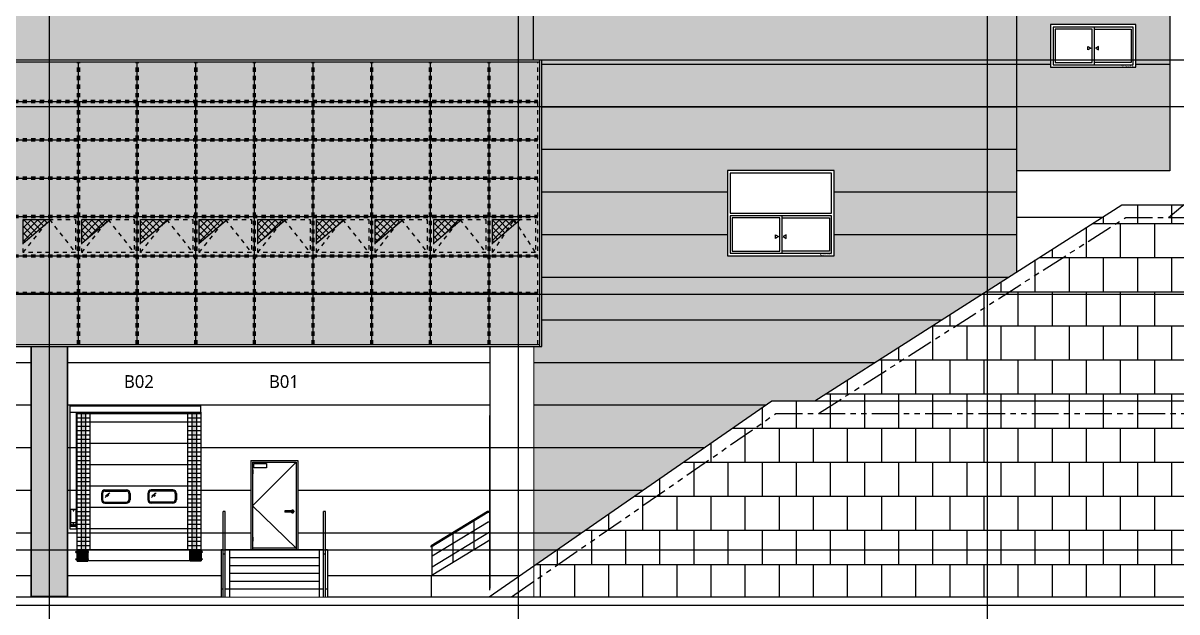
# Model space of a CAD drawing. Header units: millimetres. Extents: x 37653813 to 38677796, y 586285 to 874285.
# Drawn here: x 37957558 to 37984612, y 763684 to 777505 of the extents above; entities that cross this region are included whole.
import ezdxf
from ezdxf.enums import TextEntityAlignment as Align

# ---------------------------------------------------------------- set-up
doc = ezdxf.new("R2010")
doc.units = ezdxf.units.MM
doc.header["$LTSCALE"] = 1000
doc.header["$MEASUREMENT"] = 0
for name, pattern in [('-HID', [2.5, 1.5, -1]), ('CEN', [62, 60, -1, 0, -1]), ('HIDDEN', [2, 1, -1]), ('PHANTOM2', [1.25, 0.625, -0.125, 0.125, -0.125, 0.125, -0.125])]:
    doc.linetypes.add(name, pattern=pattern)
doc.layers.get('0').update_dxf_attribs({"linetype": 'CONTINUOUS'})
doc.layers.get('Defpoints').update_dxf_attribs({"color": 161, "linetype": 'CONTINUOUS'})
for name, color, linetype in [('251', 251, 'CONTINUOUS'), ('cen', 1, 'CONTINUOUS'), ('center(창호)', 1, 'CEN'), ('CON', 2, 'CONTINUOUS'), ('DOOR', 4, 'CONTINUOUS'), ('DOOR-ELE', 252, 'CONTINUOUS'), ('ELE-2', 3, 'CONTINUOUS'), ('ELE-3', 7, 'CONTINUOUS'), ('ELE-4', 6, 'CONTINUOUS'), ('ELE-5', 5, 'CONTINUOUS'), ('ELE2', 3, 'CONTINUOUS'), ('ELE4', 4, 'CONTINUOUS'), ('ELE9', 9, 'CONTINUOUS'), ('h 252', 252, 'CONTINUOUS'), ('HAT-251', 251, 'CONTINUOUS'), ('HAT-253', 253, 'CONTINUOUS'), ('hatch', 8, 'CONTINUOUS'), ('OPEN', 1, '-HID'), ('STAIR', 4, 'CONTINUOUS'), ('TEX', 3, 'CONTINUOUS'), ('WAL', 3, 'CONTINUOUS'), ('WID', 4, 'CONTINUOUS'), ('WIN', 4, 'CONTINUOUS'), ('WIN(커튼월)_외부', 4, 'CONTINUOUS'), ('WIN(커튼월_HID)_외부', 252, 'HIDDEN'), ('WIN-G', 252, 'CONTINUOUS'), ('WIN_3(커튼월)_외부', 252, 'HIDDEN'), ('WIPEOUT', 7, 'CONTINUOUS'), ('대지경계선', 4, 'PHANTOM2'), ('먹-적색 14', 14, 'CONTINUOUS'), ('먹-적색(가로선) 26', 26, 'CONTINUOUS'), ('먹-흰색 255', 255, 'CONTINUOUS')]:
    doc.layers.add(name, color=color, linetype=linetype)
doc.layers.add('먹-WIN(커튼월)', color=7, linetype='CONTINUOUS', true_color=0xe0f2ff)
doc.styles.add('나눔바른고딕', font='NanumBarunGothic.ttf')

# ---------------------------------------------------------------- blocks, each defined once
blk = doc.blocks.new('2500x2000 aw')
blk.add_wipeout([(0, 2000), (0, 0), (2500, 0), (2500, 2000)])
at = {"layer": 'WID', "ltscale": 1000}
blk.add_line((1275, 940), (1275, 60), dxfattribs=at)
for points in [[(0, 0), (2500, 0), (2500, 2000), (0, 2000)], [(2440, 1940), (60, 1940), (60, 1000), (2440, 1000)], [(60, 60), (2440, 60), (2440, 940), (60, 940)]]:
    blk.add_lwpolyline(points, close=True, dxfattribs=at)
at = {"layer": 'WIN-G'}
for points in [[(1225, 890), (110, 890), (110, 110), (1225, 110)], [(1126, 490), (1195, 450), (1126, 410)], [(1374, 490), (1305, 450), (1374, 410)]]:
    blk.add_lwpolyline(points, close=True, dxfattribs=at)
blk.add_lwpolyline([(1275, 890), (2390, 890), (2390, 110), (1275, 110)], dxfattribs=at)
at = {"layer": 'Defpoints', "style": '나눔바른고딕'}
blk.add_text('상온용AW(2.5X2.0)', height=25, dxfattribs=at).set_placement((2164, 17))
blk = doc.blocks.new('저온 OVERHEAD DOOR')
blk.add_wipeout([(2600, 3382), (-465, 3382), (-465, 3230), (-300, 3230), (-300, -250), (2600, -250)]).dxf.layer = 'ELE-5'
at = {"ltscale": 2}
for points in [[(-100, 3230), (-200, 3230), (-200, 0), (-100, 0)], [(2500, 3230), (2400, 3230), (2400, 0), (2500, 0)]]:
    blk.add_hatch(color=256, dxfattribs=at).paths.add_polyline_path(points)
for p, q in [((-465, 3382), (2600, 3382)), ((-465, 482), (-465, 3382)), ((2600, 3230), (2600, 3382)), ((-465, 3230), (2600, 3230)), ((-315, 482), (-315, 3230)), ((352, 1405), (862, 1405)), ((352, 1405), (862, 1405)), ((352, 1380), (862, 1380)), ((352, 1380), (862, 1380)), ((1948, 1405), (1438, 1405)), ((1948, 1405), (1438, 1405)), ((1948, 1380), (1438, 1380)), ((1948, 1380), (1438, 1380)), ((272, 1325), (272, 1175)), ((297, 1325), (297, 1175)), ((352, 1120), (862, 1120)), ((352, 1095), (862, 1095)), ((471, 1339), (357, 1230)), ((441, 1329), (368, 1260)), ((444, 1289), (409, 1253)), ((917, 1325), (917, 1175)), ((942, 1325), (942, 1175)), ((1358, 1325), (1358, 1175)), ((1383, 1325), (1383, 1175)), ((1948, 1120), (1438, 1120)), ((1948, 1095), (1438, 1095)), ((1558, 1339), (1444, 1230)), ((1528, 1329), (1455, 1260)), ((1531, 1289), (1496, 1253)), ((2003, 1325), (2003, 1175)), ((2028, 1325), (2028, 1175)), ((-445, 553), (-445, 953)), ((-445, 953), (-325, 953)), ((-390, 937), (-390, 928)), ((-380, 937), (-380, 928)), ((-325, 553), (-325, 953)), ((-445, 641), (-325, 641)), ((-445, 553), (-325, 553)), ((-425, 565), (-425, 574)), ((-355, 581), (-415, 581)), ((-415, 565), (-415, 574)), ((-385, 581), (-385, 641)), ((-355, 565), (-355, 574)), ((-345, 565), (-345, 574)), ((-315, 482), (-465, 482)), ((-300, 0), (-300, -270)), ((-300, 0), (-50, 0)), ((-290, 0), (-290, -270)), ((-280, 0), (-280, -270)), ((-270, 0), (-270, -270)), ((-260, 0), (-260, -270)), ((-250, 0), (-250, -270)), ((-240, 0), (-240, -270)), ((-230, 0), (-230, -270)), ((-220, 0), (-220, -270)), ((-210, 0), (-210, -270)), ((-200, 0), (-200, -270)), ((-190, 0), (-190, -270)), ((-180, 0), (-180, -270)), ((-170, 0), (-170, -270)), ((-160, 0), (-160, -270)), ((-150, 0), (-150, -270)), ((-140, 0), (-140, -270)), ((-130, 0), (-130, -270)), ((-120, 0), (-120, -270)), ((-110, 0), (-110, -270)), ((-100, 0), (-100, -270)), ((-90, 0), (-90, -270)), ((-80, 0), (-80, -270)), ((-70, 0), (-70, -270)), ((-60, 0), (-60, -270)), ((-50, 0), (-50, -270)), ((2600, 0), (2350, 0)), ((2350, 0), (2350, -270)), ((2360, 0), (2360, -270)), ((2370, 0), (2370, -270)), ((2380, 0), (2380, -270)), ((2390, 0), (2390, -270)), ((2400, 0), (2400, -270)), ((2410, 0), (2410, -270)), ((2420, 0), (2420, -270)), ((2430, 0), (2430, -270)), ((2440, 0), (2440, -270)), ((2450, 0), (2450, -270)), ((2460, 0), (2460, -270)), ((2470, 0), (2470, -270)), ((2480, 0), (2480, -270)), ((2490, 0), (2490, -270)), ((2500, 0), (2500, -270)), ((2510, 0), (2510, -270)), ((2520, 0), (2520, -270)), ((2530, 0), (2530, -270)), ((2540, 0), (2540, -270)), ((2550, 0), (2550, -270)), ((2560, 0), (2560, -270)), ((2570, 0), (2570, -270)), ((2580, 0), (2580, -270)), ((2590, 0), (2590, -270)), ((2600, 0), (2600, -270)), ((-329, -42), (-330, -43)), ((-330, -43), (-330, -59)), ((-330, -59), (-329, -60)), ((-329, -210), (-330, -211)), ((-330, -211), (-330, -227)), ((-330, -227), (-329, -228)), ((-329, -42), (-317, -42)), ((-329, -60), (-317, -60)), ((-329, -210), (-317, -210)), ((-329, -228), (-317, -228)), ((-317, -40), (-317, -62)), ((-306, -40), (-317, -40)), ((-317, -42), (-44, -42)), ((-317, -60), (-44, -60)), ((-306, -62), (-317, -62)), ((-317, -208), (-317, -230)), ((-306, -208), (-317, -208)), ((-317, -210), (-44, -210)), ((-317, -228), (-44, -228)), ((-306, -230), (-317, -230)), ((-306, -15), (-300, -15)), ((-306, -15), (-306, -255)), ((-306, -25), (-296, -15)), ((-306, -25), (-306, -245)), ((-296, -255), (-306, -245)), ((-306, -255), (-300, -255)), ((-300, -15), (-300, -255)), ((-300, -245), (-300, -270)), ((-300, -270), (-50, -270)), ((-231, -15), (-296, -15)), ((-231, -255), (-296, -255)), ((-231, -255), (-231, -15)), ((-119, -25), (-109, -15)), ((-119, -25), (-119, -245)), ((-109, -255), (-119, -245)), ((-50, -15), (-109, -15)), ((-50, -255), (-109, -255)), ((-50, -15), (-44, -15)), ((-50, -15), (-50, -255)), ((-50, -245), (-50, -270)), ((-50, -255), (-44, -255)), ((-44, -15), (-44, -255)), ((-37, -40), (-44, -40)), ((-37, -62), (-44, -62)), ((-37, -208), (-44, -208)), ((-37, -230), (-44, -230)), ((-37, -40), (-37, -62)), ((-37, -208), (-37, -230)), ((2337, -40), (2337, -62)), ((2337, -40), (2344, -40)), ((2337, -62), (2344, -62)), ((2337, -208), (2337, -230)), ((2337, -208), (2344, -208)), ((2337, -230), (2344, -230)), ((2350, -15), (2344, -15)), ((2344, -15), (2344, -255)), ((2617, -42), (2344, -42)), ((2617, -60), (2344, -60)), ((2617, -210), (2344, -210)), ((2617, -228), (2344, -228)), ((2350, -255), (2344, -255)), ((2350, -15), (2409, -15)), ((2350, -15), (2350, -255)), ((2350, -245), (2350, -270)), ((2350, -255), (2409, -255)), ((2600, -270), (2350, -270)), ((2419, -25), (2409, -15)), ((2409, -255), (2419, -245)), ((2419, -25), (2419, -245)), ((2531, -15), (2596, -15)), ((2531, -255), (2531, -15)), ((2531, -255), (2596, -255)), ((2606, -25), (2596, -15)), ((2596, -255), (2606, -245)), ((2606, -15), (2600, -15)), ((2600, -15), (2600, -255)), ((2600, -245), (2600, -270)), ((2606, -255), (2600, -255)), ((2606, -15), (2606, -255)), ((2606, -25), (2606, -245)), ((2606, -40), (2617, -40)), ((2606, -62), (2617, -62)), ((2606, -208), (2617, -208)), ((2606, -230), (2617, -230)), ((2617, -40), (2617, -62)), ((2629, -42), (2617, -42)), ((2629, -60), (2617, -60)), ((2617, -208), (2617, -230)), ((2629, -210), (2617, -210)), ((2629, -228), (2617, -228)), ((2629, -42), (2630, -43)), ((2630, -59), (2629, -60)), ((2629, -210), (2630, -211)), ((2630, -227), (2629, -228)), ((2630, -43), (2630, -59)), ((2630, -211), (2630, -227))]:
    blk.add_line(p, q)
at = {"linetype": 'Continuous', "lineweight": -3}
for p, q in [((-300, 3200), (0, 3200)), ((-300, 3100), (0, 3100)), ((-300, 3100), (0, 3100)), ((-300, 3000), (0, 3000)), ((-300, 3000), (0, 3000)), ((0, 3200), (2300, 3200)), ((0, 3000), (2300, 3000)), ((2300, 3200), (2600, 3200)), ((2300, 3100), (2600, 3100)), ((2300, 3100), (2600, 3100)), ((2300, 3000), (2600, 3000)), ((2300, 3000), (2600, 3000)), ((-300, 2900), (0, 2900)), ((-300, 2900), (0, 2900)), ((-300, 2800), (0, 2800)), ((-300, 2800), (0, 2800)), ((-300, 2800), (0, 2800)), ((2300, 2900), (2600, 2900)), ((2300, 2900), (2600, 2900)), ((2300, 2800), (2600, 2800)), ((2300, 2800), (2600, 2800)), ((2300, 2800), (2600, 2800)), ((-300, 2700), (0, 2700)), ((-300, 2700), (0, 2700)), ((-300, 2700), (0, 2700)), ((-300, 2700), (0, 2700)), ((-300, 2700), (0, 2700)), ((-300, 2700), (0, 2700)), ((-300, 2700), (0, 2700)), ((-300, 2700), (0, 2700)), ((-300, 2700), (0, 2700)), ((-300, 2600), (0, 2600)), ((-300, 2600), (0, 2600)), ((-300, 2600), (0, 2600)), ((-300, 2600), (0, 2600)), ((-300, 2600), (0, 2600)), ((-300, 2600), (0, 2600)), ((-300, 2600), (0, 2600)), ((-300, 2600), (0, 2600)), ((-300, 2600), (0, 2600)), ((-300, 2600), (0, 2600)), ((-300, 2600), (0, 2600)), ((-300, 2600), (0, 2600)), ((-300, 2600), (0, 2600)), ((-300, 2600), (0, 2600)), ((-300, 2600), (0, 2600)), ((-300, 2600), (0, 2600)), ((-300, 2600), (0, 2600)), ((-300, 2600), (0, 2600)), ((-300, 2500), (0, 2500)), ((-300, 2500), (0, 2500)), ((-300, 2500), (0, 2500)), ((-300, 2500), (0, 2500)), ((-300, 2500), (0, 2500)), ((-300, 2500), (0, 2500)), ((-300, 2500), (0, 2500)), ((-300, 2500), (0, 2500)), ((-300, 2500), (0, 2500)), ((-300, 2500), (0, 2500)), ((-300, 2500), (0, 2500)), ((-300, 2500), (0, 2500)), ((-300, 2500), (0, 2500)), ((-300, 2500), (0, 2500)), ((-300, 2500), (0, 2500)), ((-300, 2500), (0, 2500)), ((-300, 2500), (0, 2500)), ((-300, 2500), (0, 2500)), ((2300, 2700), (2600, 2700)), ((2300, 2700), (2600, 2700)), ((2300, 2700), (2600, 2700)), ((2300, 2700), (2600, 2700)), ((2300, 2700), (2600, 2700)), ((2300, 2700), (2600, 2700)), ((2300, 2700), (2600, 2700)), ((2300, 2700), (2600, 2700)), ((2300, 2700), (2600, 2700)), ((2300, 2600), (2600, 2600)), ((2300, 2600), (2600, 2600)), ((2300, 2600), (2600, 2600)), ((2300, 2600), (2600, 2600)), ((2300, 2600), (2600, 2600)), ((2300, 2600), (2600, 2600)), ((2300, 2600), (2600, 2600)), ((2300, 2600), (2600, 2600)), ((2300, 2600), (2600, 2600)), ((2300, 2600), (2600, 2600)), ((2300, 2600), (2600, 2600)), ((2300, 2600), (2600, 2600)), ((2300, 2600), (2600, 2600)), ((2300, 2600), (2600, 2600)), ((2300, 2600), (2600, 2600)), ((2300, 2600), (2600, 2600)), ((2300, 2600), (2600, 2600)), ((2300, 2600), (2600, 2600)), ((2300, 2500), (2600, 2500)), ((2300, 2500), (2600, 2500)), ((2300, 2500), (2600, 2500)), ((2300, 2500), (2600, 2500)), ((2300, 2500), (2600, 2500)), ((2300, 2500), (2600, 2500)), ((2300, 2500), (2600, 2500)), ((2300, 2500), (2600, 2500)), ((2300, 2500), (2600, 2500)), ((2300, 2500), (2600, 2500)), ((2300, 2500), (2600, 2500)), ((2300, 2500), (2600, 2500)), ((2300, 2500), (2600, 2500)), ((2300, 2500), (2600, 2500)), ((2300, 2500), (2600, 2500)), ((2300, 2500), (2600, 2500)), ((2300, 2500), (2600, 2500)), ((2300, 2500), (2600, 2500)), ((-300, 2400), (0, 2400)), ((-300, 2400), (0, 2400)), ((-300, 2400), (0, 2400)), ((-300, 2400), (0, 2400)), ((-300, 2400), (0, 2400)), ((-300, 2400), (0, 2400)), ((-300, 2400), (0, 2400)), ((-300, 2400), (0, 2400)), ((-300, 2400), (0, 2400)), ((-300, 2400), (0, 2400)), ((-300, 2400), (0, 2400)), ((-300, 2400), (0, 2400)), ((-300, 2400), (0, 2400)), ((-300, 2400), (0, 2400)), ((-300, 2400), (0, 2400)), ((-300, 2400), (0, 2400)), ((-300, 2400), (0, 2400)), ((-300, 2400), (0, 2400)), ((-300, 2300), (0, 2300)), ((-300, 2300), (0, 2300)), ((-300, 2300), (0, 2300)), ((-300, 2300), (0, 2300)), ((-300, 2300), (0, 2300)), ((-300, 2300), (0, 2300)), ((-300, 2300), (0, 2300)), ((-300, 2300), (0, 2300)), ((-300, 2300), (0, 2300)), ((-300, 2300), (0, 2300)), ((-300, 2300), (0, 2300)), ((-300, 2300), (0, 2300)), ((-300, 2300), (0, 2300)), ((-300, 2300), (0, 2300)), ((-300, 2300), (0, 2300)), ((-300, 2300), (0, 2300)), ((-300, 2300), (0, 2300)), ((-300, 2300), (0, 2300)), ((-300, 2200), (0, 2200)), ((-300, 2200), (0, 2200)), ((-300, 2200), (0, 2200)), ((-300, 2200), (0, 2200)), ((-300, 2200), (0, 2200)), ((-300, 2200), (0, 2200)), ((-300, 2200), (0, 2200)), ((-300, 2200), (0, 2200)), ((-300, 2200), (0, 2200)), ((-300, 2200), (0, 2200)), ((-300, 2200), (0, 2200)), ((-300, 2200), (0, 2200)), ((2300, 2400), (2600, 2400)), ((2300, 2400), (2600, 2400)), ((2300, 2400), (2600, 2400)), ((2300, 2400), (2600, 2400)), ((2300, 2400), (2600, 2400)), ((2300, 2400), (2600, 2400)), ((2300, 2400), (2600, 2400)), ((2300, 2400), (2600, 2400)), ((2300, 2400), (2600, 2400)), ((2300, 2400), (2600, 2400)), ((2300, 2400), (2600, 2400)), ((2300, 2400), (2600, 2400)), ((2300, 2400), (2600, 2400)), ((2300, 2400), (2600, 2400)), ((2300, 2400), (2600, 2400)), ((2300, 2400), (2600, 2400)), ((2300, 2400), (2600, 2400)), ((2300, 2400), (2600, 2400)), ((2300, 2300), (2600, 2300)), ((2300, 2300), (2600, 2300)), ((2300, 2300), (2600, 2300)), ((2300, 2300), (2600, 2300)), ((2300, 2300), (2600, 2300)), ((2300, 2300), (2600, 2300)), ((2300, 2300), (2600, 2300)), ((2300, 2300), (2600, 2300)), ((2300, 2300), (2600, 2300)), ((2300, 2300), (2600, 2300)), ((2300, 2300), (2600, 2300)), ((2300, 2300), (2600, 2300)), ((2300, 2300), (2600, 2300)), ((2300, 2300), (2600, 2300)), ((2300, 2300), (2600, 2300)), ((2300, 2300), (2600, 2300)), ((2300, 2300), (2600, 2300)), ((2300, 2300), (2600, 2300)), ((2300, 2200), (2600, 2200)), ((2300, 2200), (2600, 2200)), ((2300, 2200), (2600, 2200)), ((2300, 2200), (2600, 2200)), ((2300, 2200), (2600, 2200)), ((2300, 2200), (2600, 2200)), ((2300, 2200), (2600, 2200)), ((2300, 2200), (2600, 2200)), ((2300, 2200), (2600, 2200)), ((2300, 2200), (2600, 2200)), ((2300, 2200), (2600, 2200)), ((2300, 2200), (2600, 2200)), ((-300, 2100), (0, 2100)), ((-300, 2100), (0, 2100)), ((-300, 2100), (0, 2100)), ((-300, 2100), (0, 2100)), ((-300, 2100), (0, 2100)), ((-300, 2100), (0, 2100)), ((-300, 2100), (0, 2100)), ((-300, 2100), (0, 2100)), ((-300, 2100), (0, 2100)), ((-300, 2100), (0, 2100)), ((-300, 2100), (0, 2100)), ((-300, 2100), (0, 2100)), ((-300, 2000), (0, 2000)), ((-300, 2000), (0, 2000)), ((-300, 2000), (0, 2000)), ((-300, 2000), (0, 2000)), ((-300, 2000), (0, 2000)), ((-300, 2000), (0, 2000)), ((-300, 2000), (0, 2000)), ((-300, 2000), (0, 2000)), ((-300, 2000), (0, 2000)), ((-300, 2000), (0, 2000)), ((-300, 2000), (0, 2000)), ((-300, 2000), (0, 2000)), ((-300, 1900), (0, 1900)), ((-300, 1900), (0, 1900)), ((-300, 1900), (0, 1900)), ((-300, 1900), (0, 1900)), ((-300, 1900), (0, 1900)), ((-300, 1900), (0, 1900)), ((-300, 1900), (0, 1900)), ((-300, 1900), (0, 1900)), ((-300, 1900), (0, 1900)), ((-300, 1900), (0, 1900)), ((-300, 1900), (0, 1900)), ((-300, 1900), (0, 1900)), ((2300, 2100), (2600, 2100)), ((2300, 2100), (2600, 2100)), ((2300, 2100), (2600, 2100)), ((2300, 2100), (2600, 2100)), ((2300, 2100), (2600, 2100)), ((2300, 2100), (2600, 2100)), ((2300, 2100), (2600, 2100)), ((2300, 2100), (2600, 2100)), ((2300, 2100), (2600, 2100)), ((2300, 2100), (2600, 2100)), ((2300, 2100), (2600, 2100)), ((2300, 2100), (2600, 2100)), ((2300, 2000), (2600, 2000)), ((2300, 2000), (2600, 2000)), ((2300, 2000), (2600, 2000)), ((2300, 2000), (2600, 2000)), ((2300, 2000), (2600, 2000)), ((2300, 2000), (2600, 2000)), ((2300, 2000), (2600, 2000)), ((2300, 2000), (2600, 2000)), ((2300, 2000), (2600, 2000)), ((2300, 2000), (2600, 2000)), ((2300, 2000), (2600, 2000)), ((2300, 2000), (2600, 2000)), ((2300, 1900), (2600, 1900)), ((2300, 1900), (2600, 1900)), ((2300, 1900), (2600, 1900)), ((2300, 1900), (2600, 1900)), ((2300, 1900), (2600, 1900)), ((2300, 1900), (2600, 1900)), ((2300, 1900), (2600, 1900)), ((2300, 1900), (2600, 1900)), ((2300, 1900), (2600, 1900)), ((2300, 1900), (2600, 1900)), ((2300, 1900), (2600, 1900)), ((2300, 1900), (2600, 1900)), ((-300, 1800), (0, 1800)), ((-300, 1800), (0, 1800)), ((-300, 1800), (0, 1800)), ((-300, 1800), (0, 1800)), ((-300, 1800), (0, 1800)), ((-300, 1800), (0, 1800)), ((-300, 1800), (0, 1800)), ((-300, 1800), (0, 1800)), ((-300, 1800), (0, 1800)), ((-300, 1800), (0, 1800)), ((-300, 1800), (0, 1800)), ((-300, 1800), (0, 1800)), ((-300, 1700), (0, 1700)), ((-300, 1700), (0, 1700)), ((-300, 1700), (0, 1700)), ((-300, 1700), (0, 1700)), ((-300, 1700), (0, 1700)), ((-300, 1700), (0, 1700)), ((-300, 1700), (0, 1700)), ((-300, 1700), (0, 1700)), ((-300, 1700), (0, 1700)), ((-300, 1700), (0, 1700)), ((-300, 1700), (0, 1700)), ((-300, 1700), (0, 1700)), ((2300, 1800), (2600, 1800)), ((2300, 1800), (2600, 1800)), ((2300, 1800), (2600, 1800)), ((2300, 1800), (2600, 1800)), ((2300, 1800), (2600, 1800)), ((2300, 1800), (2600, 1800)), ((2300, 1800), (2600, 1800)), ((2300, 1800), (2600, 1800)), ((2300, 1800), (2600, 1800)), ((2300, 1800), (2600, 1800)), ((2300, 1800), (2600, 1800)), ((2300, 1800), (2600, 1800)), ((2300, 1700), (2600, 1700)), ((2300, 1700), (2600, 1700)), ((2300, 1700), (2600, 1700)), ((2300, 1700), (2600, 1700)), ((2300, 1700), (2600, 1700)), ((2300, 1700), (2600, 1700)), ((2300, 1700), (2600, 1700)), ((2300, 1700), (2600, 1700)), ((2300, 1700), (2600, 1700)), ((2300, 1700), (2600, 1700)), ((2300, 1700), (2600, 1700)), ((2300, 1700), (2600, 1700)), ((-300, 1600), (0, 1600)), ((-300, 1600), (0, 1600)), ((-300, 1600), (0, 1600)), ((-300, 1500), (0, 1500)), ((-300, 1500), (0, 1500)), ((-300, 1500), (0, 1500)), ((-300, 1400), (0, 1400)), ((-300, 1400), (0, 1400)), ((-300, 1400), (0, 1400)), ((2300, 1600), (2600, 1600)), ((2300, 1600), (2600, 1600)), ((2300, 1600), (2600, 1600)), ((2300, 1500), (2600, 1500)), ((2300, 1500), (2600, 1500)), ((2300, 1500), (2600, 1500)), ((2300, 1400), (2600, 1400)), ((2300, 1400), (2600, 1400)), ((2300, 1400), (2600, 1400)), ((-300, 1300), (0, 1300)), ((-300, 1300), (0, 1300)), ((-300, 1200), (0, 1200)), ((-300, 1200), (0, 1200)), ((-300, 1100), (0, 1100)), ((2300, 1300), (2600, 1300)), ((2300, 1300), (2600, 1300)), ((2300, 1200), (2600, 1200)), ((2300, 1200), (2600, 1200)), ((2300, 1100), (2600, 1100)), ((-300, 1000), (0, 1000)), ((-300, 900), (0, 900)), ((2300, 1000), (2600, 1000)), ((2300, 900), (2600, 900)), ((-300, 800), (0, 800)), ((-300, 700), (0, 700)), ((-300, 600), (0, 600)), ((2300, 800), (2600, 800)), ((2300, 700), (2600, 700)), ((2300, 600), (2600, 600)), ((-300, 500), (0, 500)), ((-300, 400), (0, 400)), ((-300, 300), (0, 300)), ((2300, 500), (2600, 500)), ((2300, 400), (2600, 400)), ((2300, 300), (2600, 300)), ((-300, 200), (0, 200)), ((-300, 100), (0, 100)), ((2300, 200), (2600, 200)), ((2300, 100), (2600, 100))]:
    blk.add_line(p, q, dxfattribs=at)
at = {"linetype": 'ByBlock', "ltscale": 0.017}
for p, q in [((0, 2500), (2300, 2500)), ((0, 2500), (2300, 2500)), ((0, 2500), (2300, 2500)), ((0, 2500), (2300, 2500)), ((0, 2000), (2300, 2000)), ((0, 1500), (2300, 1500)), ((0, 1000), (2300, 1000)), ((0, 500), (2300, 500))]:
    blk.add_line(p, q, dxfattribs=at)
at = {"linetype": 'ByBlock'}
for p, q in [((-330, -43), (-44, -43)), ((-330, -59), (-44, -59)), ((-330, -211), (-44, -211)), ((-330, -227), (-44, -227)), ((-329, -60), (-329, -42)), ((-329, -228), (-329, -210)), ((2630, -43), (2344, -43)), ((2630, -59), (2344, -59)), ((2630, -211), (2344, -211)), ((2630, -227), (2344, -227)), ((2629, -60), (2629, -42)), ((2629, -228), (2629, -210))]:
    blk.add_line(p, q, dxfattribs=at)
at = {"ltscale": 0.002}
for points in [[(-300, 3230), (0, 3230), (0, 0), (-300, 0)], [(-200, 3230), (-100, 3230), (-100, 0), (-200, 0)], [(2300, 3230), (2600, 3230), (2600, 0), (2300, 0)], [(2400, 3230), (2500, 3230), (2500, 0), (2400, 0)], [(-44, -250), (2344, -250), (2344, 0), (-44, 0)]]:
    blk.add_lwpolyline(points, close=True, dxfattribs=at)
for points in [[(2419, 0), (2350, 0)], [(-119, 0), (-50, 0)]]:
    blk.add_lwpolyline(points)
for centre in [(-282, -51), (-282, -219), (-95, -51), (-95, -219), (2395, -51), (2395, -219), (2582, -51), (2582, -219)]:
    blk.add_circle(centre, 10.2)
for centre, radius, start, end in [((352, 1325), 80, 90, 180), ((352, 1325), 80, 90, 180), ((352, 1325), 55, 90, 180), ((352, 1325), 55, 90, 180), ((862, 1325), 80, 0, 90), ((862, 1325), 80, 0, 90), ((862, 1325), 55, 0, 90), ((862, 1325), 55, 0, 90), ((1438, 1325), 80, 90, 180), ((1438, 1325), 80, 90, 180), ((1438, 1325), 55, 90, 180), ((1438, 1325), 55, 90, 180), ((1948, 1325), 80, 0, 90), ((1948, 1325), 80, 0, 90), ((1948, 1325), 55, 0, 90), ((1948, 1325), 55, 0, 90), ((352, 1175), 80, 180, 270), ((352, 1175), 55, 180, 270), ((862, 1175), 80, 270, 0), ((862, 1175), 55, 270, 0), ((1438, 1175), 80, 180, 270), ((1438, 1175), 55, 180, 270), ((1948, 1175), 80, 270, 0), ((1948, 1175), 55, 270, 0), ((-385, 921), 8.5, 128.1459, 269.9989), ((-385, 937), 5.25, 90, 180.0006), ((-385, 937), 5.25, 359.9994, 90), ((-385, 921), 8.5, 270.0011, 51.8541), ((-420, 581), 8.5, 90.0011, 231.8541), ((-420, 565), 5.25, 179.9994, 270), ((-420, 581), 8.5, 308.1459, 89.9989), ((-420, 565), 5.25, 270, 0.0006), ((-350, 581), 8.5, 90.0011, 231.8541), ((-350, 565), 5.25, 179.9994, 270), ((-350, 581), 8.5, 308.1459, 89.9989), ((-350, 565), 5.25, 270, 0.0006)]:
    blk.add_arc(centre, radius, start, end)
blk = doc.blocks.new('sdfs')
at = {"layer": 'ELE4', "ltscale": 1000}
for p, q in [((50, 917), (0, 917)), ((200, 917), (100, 917)), ((200, 917), (2300, 917)), ((200, 733), (2300, 733)), ((200, 550), (2300, 550)), ((200, 367), (2300, 367)), ((0, 0), (50, 0)), ((100, 0), (2400, 0)), ((200, 183), (2300, 183)), ((2450, 0), (2500, 0))]:
    blk.add_line(p, q, dxfattribs=at)
for points in [[(0, 917), (0, -183)], [(50, 917), (0, 917)], [(200, 917), (200, -183)], [(2400, 917), (2300, 917), (2300, -183)], [(2500, 917), (2450, 917)], [(2500, 917), (2500, -183)]]:
    blk.add_lwpolyline(points, dxfattribs=at)
at = {"layer": 'ELE9', "ltscale": 1000}
for points in [[(50, -183), (50, 1817)], [(100, 1817), (50, 1817)], [(100, -183), (100, 1817)], [(2400, -183), (2400, 1817)], [(2450, 1817), (2400, 1817)], [(2450, -183), (2450, 1817)], [(100, 817), (50, 817)], [(2450, 817), (2400, 817)]]:
    blk.add_lwpolyline(points, dxfattribs=at)
blk = doc.blocks.new('A$C796d04ea')
blk.add_wipeout([(1000, 2100), (1000, 0), (-100, 0), (-100, 2100)])
blk.add_wipeout([(-100, 2100), (1000, 2100), (1000, 0), (-100, 0)]).dxf.layer = 'WIPEOUT'
at = {"layer": 'center(창호)'}
for p, q in [((-20, 900), (70, 900)), ((25, 945), (25, 855))]:
    blk.add_line(p, q, dxfattribs=at)
at = {"layer": 'DOOR', "ltscale": 1000}
for p, q in [((-100, 2100), (-100, 0)), ((1000, 2100), (-100, 2100)), ((-60, 2060), (-60, 0)), ((960, 2060), (-60, 2060)), ((960, 2060), (960, 0)), ((1000, 2100), (1000, 0)), ((-60, 40), (960, 40)), ((-100, 0), (1000, 0))]:
    blk.add_line(p, q, dxfattribs=at)
blk.add_circle((25, 900), 30, dxfattribs=at)
at = {"layer": 'DOOR-ELE', "ltscale": 1000}
for p, q in [((51, 915), (200, 915)), ((51, 885), (200, 885)), ((150, 915), (150, 885)), ((200, 915), (200, 885))]:
    blk.add_line(p, q, dxfattribs=at)
for points in [[(930, 2025), (630, 2025), (630, 1925), (930, 1925)], [(960, 1780), (950, 1780), (950, 1880), (960, 1880)], [(960, 200), (950, 200), (950, 300), (960, 300)]]:
    blk.add_lwpolyline(points, close=True, dxfattribs=at)
at = {"layer": 'OPEN', "ltscale": 700}
for p, q in [((-60, 2060), (960, 1030)), ((960, 1030), (-60, 40))]:
    blk.add_line(p, q, dxfattribs=at)
blk = doc.blocks.new('AW(2.0X1.0)')
at = {"ltscale": 1000}
blk.add_wipeout([(887455, -28823), (889455, -28823), (889455, -27823), (887455, -27823)], dxfattribs=at).dxf.layer = 'WID'
at = {"layer": 'WID', "ltscale": 1000}
blk.add_line((888480, -27883), (888480, -28763), dxfattribs=at)
for points in [[(887455, -28823), (889455, -28823), (889455, -27823), (887455, -27823)], [(887515, -28763), (889395, -28763), (889395, -27883), (887515, -27883)]]:
    blk.add_lwpolyline(points, close=True, dxfattribs=at)
at = {"layer": 'WIN-G'}
for points in [[(888430, -27933), (887565, -27933), (887565, -28713), (888430, -28713)], [(888331, -28333), (888400, -28373), (888331, -28413)], [(888579, -28333), (888510, -28373), (888579, -28413)]]:
    blk.add_lwpolyline(points, close=True, dxfattribs=at)
blk.add_lwpolyline([(888480, -27933), (889345, -27933), (889345, -28713), (888480, -28713)], dxfattribs=at)
at = {"layer": 'Defpoints', "style": '나눔바른고딕'}
blk.add_text('상온용AW(2.0X1.0)', height=25, dxfattribs=at).set_placement((889119, -28806))
blk = doc.blocks.new('C7C7A-B2-B1 입면')
at = {"ltscale": 0.1}
blk.add_wipeout([(44182294, -1439339), (44183144, -1439339), (44183144, -1427839), (44182294, -1427839)], dxfattribs=at).dxf.layer = 'HAT-251'
at = {"layer": 'HAT-251', "ltscale": 0.1}
h = blk.add_hatch(color=256, dxfattribs=at)
h.dxf.hatch_style = 1
h.paths.add_polyline_path([(44182294, -1427839), (44183144, -1427839), (44183144, -1439339), (44182294, -1439339)])
at = {"layer": 'ELE-3', "ltscale": 0.1}
blk.add_lwpolyline([(44182294, -1427839), (44183144, -1427839), (44183144, -1439339), (44182294, -1439339)], close=True, dxfattribs=at)
at = {"layer": 'ELE-3', "ltscale": 1000}
blk.add_lwpolyline([(44183144, -1439339), (44183144, -1431289)], dxfattribs=at)
at = {"layer": 'HAT-251', "ltscale": 0.1}
blk.add_lwpolyline([(44183144, -1439339), (44182294, -1439339), (44182294, -1427839), (44183144, -1427839)], close=True, dxfattribs=at)
blk.add_lwpolyline([(44182294, -1431289), (44182294, -1439339)], dxfattribs=at)
blk = doc.blocks.new('A$C2DB153E7')
at = {"layer": 'hatch'}
h = blk.add_hatch(dxfattribs=at)
h.set_pattern_fill('_USER', color=252, scale=112.5, angle=45, double=1, pattern_type=0)
h.set_pattern_definition([(45, (-5906.34, -13786.88), (-79.5495, 79.5495), []), (135, (-5906.34, -13786.88), (-79.5495, -79.5495), [])])
h.paths.add_polyline_path([(663, 0), (0, -562), (0, 0)])
at = {"layer": 'hatch', "color": 252}
blk.add_lwpolyline([(663, 0), (0, -562), (0, 0)], close=True, dxfattribs=at)
blk = doc.blocks.new('A$C26893fde')
blk.add_wipeout([(8127, 7190), (174352, 7190), (174352, 460), (8127, 460)])
at = {"layer": '먹-WIN(커튼월)', "ltscale": 0.1}
h = blk.add_hatch(dxfattribs=at)
h.set_pattern_fill('DOTS', color=254, scale=3000)
h.set_pattern_definition([(0, (-37795372.14, -766752.47), (93.75, 187.5), [0, -187.5])])
h.paths.add_polyline_path([(174302, 7140), (8177, 7140), (8177, 4390), (174302, 4390)])
h = blk.add_hatch(dxfattribs=at)
h.set_pattern_fill('DOTS', color=256, scale=3000)
h.set_pattern_definition([(0, (-37795372.14, -769452.47), (93.75, 187.5), [0, -187.5])])
h.paths.add_polyline_path([(174302, 4390), (8177, 4390), (8177, 1690), (174302, 1690)])
h = blk.add_hatch(dxfattribs=at)
h.set_pattern_fill('DOTS', color=254, scale=3000)
h.set_pattern_definition([(0, (-37795372.14, -772202.47), (93.75, 187.5), [0, -187.5])])
h.paths.add_polyline_path([(174302, 1690), (8177, 1690), (8177, 510), (174302, 510)])
at = {"layer": 'WIN(커튼월)_외부', "ltscale": 1000}
for p, q in [((8127, 7190), (174352, 7190)), ((8127, 7190), (174352, 7190)), ((8177, 7140), (174302, 7140)), ((163489, 510), (163489, 7140)), ((164864, 510), (164864, 7140)), ((166239, 510), (166239, 7140)), ((167614, 510), (167614, 7140)), ((168989, 510), (168989, 7140)), ((170364, 510), (170364, 7140)), ((171739, 510), (171739, 7140)), ((173114, 510), (173114, 7140)), ((8177, 6215), (174252, 6215)), ((8177, 6215), (174252, 6215)), ((8177, 6215), (174252, 6215)), ((8177, 6215), (174252, 6215)), ((8177, 5315), (174252, 5315)), ((8177, 5315), (174252, 5315)), ((8177, 5315), (174252, 5315)), ((8177, 5315), (174252, 5315)), ((8177, 4415), (174252, 4415)), ((8177, 4415), (174252, 4415)), ((8177, 4415), (174252, 4415)), ((8177, 4415), (174252, 4415)), ((8177, 3515), (174252, 3515)), ((8177, 2590), (174252, 2590)), ((8177, 1715), (174252, 1715)), ((8127, 460), (174352, 460)), ((8177, 510), (174302, 510))]:
    blk.add_line(p, q, dxfattribs=at)
for points in [[(174302, 460), (174302, 7190)], [(174352, 460), (174352, 7190)]]:
    blk.add_lwpolyline(points, dxfattribs=at)
at = {"layer": 'WIN(커튼월_HID)_외부', "ltscale": 0.1}
for p, q in [((163464, 510), (163464, 7140)), ((163514, 510), (163514, 7140)), ((164839, 510), (164839, 7140)), ((164889, 510), (164889, 7140)), ((166214, 510), (166214, 7140)), ((166264, 510), (166264, 7140)), ((167589, 510), (167589, 7140)), ((167639, 510), (167639, 7140)), ((168964, 510), (168964, 7140)), ((169014, 510), (169014, 7140)), ((170339, 510), (170339, 7140)), ((170389, 510), (170389, 7140)), ((171714, 510), (171714, 7140)), ((171764, 510), (171764, 7140)), ((173089, 510), (173089, 7140)), ((173139, 510), (173139, 7140)), ((174252, 510), (174252, 7140)), ((8177, 6240), (174252, 6240)), ((8172, 6190), (174247, 6190)), ((8172, 5290), (174247, 5290)), ((8177, 5340), (174252, 5340)), ((8172, 4390), (174247, 4390)), ((8177, 4440), (174252, 4440)), ((8177, 3540), (174252, 3540)), ((8177, 3490), (174252, 3490)), ((8177, 2615), (174252, 2615)), ((8177, 2565), (174252, 2565)), ((8177, 1740), (174252, 1740)), ((8177, 1690), (174252, 1690))]:
    blk.add_line(p, q, dxfattribs=at)
for points in [[(162189, 3440), (163414, 3440), (163414, 2665), (162189, 2665)], [(163564, 3440), (164789, 3440), (164789, 2665), (163564, 2665)], [(164939, 3440), (166164, 3440), (166164, 2665), (164939, 2665)], [(166314, 3440), (167539, 3440), (167539, 2665), (166314, 2665)], [(167689, 3440), (168914, 3440), (168914, 2665), (167689, 2665)], [(169064, 3440), (170289, 3440), (170289, 2665), (169064, 2665)], [(170439, 3440), (171664, 3440), (171664, 2665), (170439, 2665)], [(171814, 3440), (173039, 3440), (173039, 2665), (171814, 2665)], [(173189, 3440), (174202, 3440), (174202, 2665), (173189, 2665)]]:
    blk.add_lwpolyline(points, close=True, dxfattribs=at)
at = {"layer": 'WIN_3(커튼월)_외부', "ltscale": 0.1}
for points in [[(162189, 2665), (162802, 3440), (163414, 2665)], [(163564, 2665), (164177, 3440), (164789, 2665)], [(164939, 2665), (165552, 3440), (166164, 2665)], [(166314, 2665), (166927, 3440), (167539, 2665)], [(167689, 2665), (168302, 3440), (168914, 2665)], [(169064, 2665), (169677, 3440), (170289, 2665)], [(170439, 2665), (171052, 3440), (171664, 2665)], [(171814, 2665), (172427, 3440), (173039, 2665)], [(173189, 2665), (173696, 3440), (174202, 2665)]]:
    blk.add_lwpolyline(points, dxfattribs=at)
at = {"ltscale": 0.1}
for p in [(162189, 3440), (163564, 3440), (164939, 3440), (166314, 3440), (167689, 3440), (169064, 3440), (170439, 3440), (171814, 3440), (173189, 3440)]:
    blk.add_blockref('A$C2DB153E7', p, dxfattribs=at)

msp = doc.modelspace()

# ---------------------------------------------------------------- hatches: boundary and pattern name
at = {"layer": 'h 252', "ltscale": 0.1}
h = msp.add_hatch(dxfattribs=at)
h.set_pattern_fill('AR-B88', color=256, scale=100)
h.set_pattern_definition([(0, (22091, -1e-10), (0, 800), []), (90, (22091, -1e-10), (-400, 800), [800, -800])])
h.paths.add_polyline_path([(37975117.2, 768642.5), (37969174, 764521.9), (37969174, 764042.5), (37988559.5, 764042.5), (37988559.5, 773242.5), (37983323.3, 773242.5), (37976123.3, 768642.5)])
at = {"layer": '먹-적색 14', "ltscale": 0.1}
h = msp.add_hatch(dxfattribs=at)
h.set_pattern_fill('DOTS', color=256, scale=3000)
h.paths.add_polyline_path([(37969524, 764764.6), (37975117.2, 768642.5), (37976123.3, 768642.5), (37980849, 771661.7), (37980849, 775942.5), (37980849, 831692.5), (37969524, 831692.5)])
h = msp.add_hatch(dxfattribs=at)
h.set_pattern_fill('DOTS', color=256, scale=3000)
h.paths.add_polyline_path([(37969524, 769912.5), (37804724, 769912.5), (37804724, 764042.5), (37969524, 764042.5)])
at = {"layer": '먹-흰색 255', "ltscale": 0.1}
h = msp.add_hatch(dxfattribs=at)
h.set_pattern_fill('DOTS', color=256, scale=3000)
h.paths.add_polyline_path([(37984449, 831692.5), (37980849, 831692.5), (37980849, 774036.1), (37984449, 774036.1)])
h = msp.add_hatch(dxfattribs=at)
h.set_pattern_fill('DOTS', color=256, scale=3000)
h.paths.add_polyline_path([(37803499, 825442.5), (37969524, 825442.5), (37969524, 776642.5), (37803499, 776642.5)])

# ---------------------------------------------------------------- linework, layer by layer
at = {"ltscale": 0.1}
msp.add_lwpolyline([(37725834.4, 763842.5), (37997018.4, 763842.5)], dxfattribs=at)
at = {"layer": 'cen', "ltscale": 0.1}
msp.add_line((37980174, 749542.5), (37980174, 836435.4), dxfattribs=at)
at = {"layer": 'CON', "ltscale": 0.1}
msp.add_line((37976123.3, 768642.5), (37988559.5, 768642.5), dxfattribs=at)
at = {"layer": 'ELE-2', "ltscale": 0.1}
for p, q in [((37987561, 775542.5), (37984449, 775542.5)), ((37982853.8, 772942.5), (37980849, 772942.5))]:
    msp.add_line(p, q, dxfattribs=at)
at = {"layer": 'ELE-4', "ltscale": 0.1}
msp.add_lwpolyline([(37980849, 831692.5), (37984449, 831692.5), (37984449, 774036.1), (37980849, 774036.1)], dxfattribs=at)
at = {"layer": 'HAT-253', "ltscale": 0.1}
msp.add_lwpolyline([(37803499, 775542.5), (37969524, 775542.5), (37969524, 824542.5), (37803499, 824542.5)], close=True, dxfattribs=at)
msp.add_lwpolyline([(37803499, 776542.5), (37969524, 776542.5)], dxfattribs=at)
at = {"layer": '대지경계선'}
for p, q in [((37984411, 772942.5), (37988559.5, 772942.5)), ((37976211, 768342.5), (37988559.5, 768342.5))]:
    msp.add_line(p, q, dxfattribs=at)
at = {"layer": '먹-적색 14', "ltscale": 0.1}
msp.add_lwpolyline([(37969524, 764042.5), (37804724, 764042.5), (37804724, 771452.5), (37969524, 771452.5)], close=True, dxfattribs=at)
at = {"layer": '먹-적색(가로선) 26', "ltscale": 0.1}
for points in [[(37969524, 776542.5), (37984449, 776542.5)], [(37969524, 775542.5), (37980849, 775542.5)], [(37969524, 774542.5), (37980849, 774542.5)], [(37969524, 773542.5), (37980849, 773542.5)], [(37969524, 772542.5), (37980849, 772542.5)]]:
    msp.add_lwpolyline(points, dxfattribs=at)

# ---------------------------------------------------------------- next in the draw order: block references
msp.add_blockref('AW(2.0X1.0)', (37094194, 805290.7))
at = {"layer": 'HAT-253'}
msp.add_blockref('2500x2000 aw', (37974074, 772042.5), dxfattribs=at)

# ---------------------------------------------------------------- next in the draw order: wipeouts: each hides what was drawn before it
msp.add_wipeout([(37969524, 764042.5), (37804724, 764042.5), (37804724, 771452.5), (37969524, 771452.5)]).dxf.layer = '먹-적색(가로선) 26'

# ---------------------------------------------------------------- next in the draw order: linework, layer by layer
at = {"ltscale": 0.1}
msp.add_lwpolyline([(37940124, 764042.5), (37997018.4, 764042.5)], dxfattribs=at)
at = {"layer": 'ELE2', "ltscale": 0.1}
msp.add_lwpolyline([(37803499, 776642.5), (37803499, 828142.5), (37966624, 828142.5), (37966624, 831692.5), (37980849, 831692.5), (37980849, 771661.7)], dxfattribs=at)
at = {"layer": 'ELE9', "ltscale": 1000}
for p, q in [((37968132.4, 765146.7), (37968132.4, 765820.6)), ((37967640.7, 764846.2), (37967640.7, 765520.1)), ((37967124, 765204.4), (37967124, 765233.7)), ((37967149, 764545.8), (37967149, 765219.7))]:
    msp.add_line(p, q, dxfattribs=at)
for points in [[(37968499, 766042.5), (37968447.5, 766042.5), (37967124, 765233.7)], [(37968499, 766017.5), (37968454.6, 766017.5), (37967124, 765204.4)], [(37968499, 765792.5), (37968460.3, 765792.5), (37967149, 764991.1)], [(37968499, 765542.5), (37968473.1, 765542.5), (37967149, 764733.3)]]:
    msp.add_lwpolyline(points, dxfattribs=at)
at = {"layer": 'HAT-253', "ltscale": 0.1}
msp.add_line((37968499, 764192.5), (37968499, 768292.5), dxfattribs=at)
msp.add_lwpolyline([(37968499, 770452.5), (37968499, 764242.5)], dxfattribs=at)
at = {"layer": 'STAIR', "ltscale": 5}
msp.add_lwpolyline([(37968499, 765370.8), (37967124, 764530.5), (37967124, 764042.5)], dxfattribs=at)
at = {"layer": '먹-적색(가로선) 26', "ltscale": 0.1}
for points in [[(37969524, 771542.5), (37980662.5, 771542.5)], [(37804724, 770542.5), (37968499, 770542.5)], [(37969524, 770542.5), (37979097.3, 770542.5)], [(37804724, 769542.5), (37968499, 769542.5)], [(37969524, 769542.5), (37977532, 769542.5)], [(37804724, 768542.5), (37968499, 768542.5)], [(37969524, 768542.5), (37974972.9, 768542.5)], [(37804724, 767542.5), (37968499, 767542.5)], [(37968499, 767542.5), (37973530.6, 767542.5)], [(37804724, 766542.5), (37968499, 766542.5)], [(37968499, 766542.5), (37972088.3, 766542.5)], [(37968499, 765542.5), (37970646, 765542.5)], [(37804724, 764542.5), (37968499, 764542.5)], [(37968499, 764542.5), (37969203.7, 764542.5)]]:
    msp.add_lwpolyline(points, dxfattribs=at)

# ---------------------------------------------------------------- next in the draw order: texts
at = {"layer": 'TEX', "color": 253, "ltscale": 0.1, "style": '나눔바른고딕'}
for s, p in [('B02', (37960274, 769091.6)), ('B01', (37963674, 769091.6))]:
    msp.add_text(s, height=300, dxfattribs=at).set_placement(p, align=Align.MIDDLE_CENTER)

# ---------------------------------------------------------------- next in the draw order: block references
at = {"layer": '251'}
msp.add_blockref('저온 OVERHEAD DOOR', (37959124, 765142.5), dxfattribs=at)

# ---------------------------------------------------------------- next in the draw order: wipeouts: each hides what was drawn before it
msp.add_wipeout([(37962199, 765142.5), (37964699, 765142.5), (37964699, 764042.5), (37962199, 764042.5)]).dxf.layer = 'WIPEOUT'

# ---------------------------------------------------------------- next in the draw order: linework, layer by layer
at = {"layer": 'ELE4', "ltscale": 1000}
msp.add_lwpolyline([(37964599, 765142.5), (37962299, 765142.5)], dxfattribs=at)
at = {"layer": '먹-적색(가로선) 26', "ltscale": 0.1}
msp.add_lwpolyline([(37804724, 765542.5), (37968499, 765542.5)], dxfattribs=at)

# ---------------------------------------------------------------- next in the draw order: block references
at = {"layer": 'WAL'}
msp.add_blockref('sdfs', (37962199, 764225.8), dxfattribs=at)

# ---------------------------------------------------------------- next in the draw order: block references
msp.add_blockref('C7C7A-B2-B1 입면', (-6224544.5, 2203382))
at = {"ltscale": 0.1, "xscale": -1}
msp.add_blockref('A$C796d04ea', (37963899, 765142.5), dxfattribs=at)

# ---------------------------------------------------------------- next in the draw order: linework, layer by layer
at = {"layer": 'cen', "ltscale": 5}
msp.add_line((37725834.4, 765142.5), (37997018.4, 765142.5), dxfattribs=at)

# ---------------------------------------------------------------- next in the draw order: block references
at = {"layer": 'WIN', "ltscale": 0.1}
msp.add_blockref('A$C26893fde', (37795372.1, 769452.5), dxfattribs=at)

# ---------------------------------------------------------------- next in the draw order: linework, layer by layer
at = {"layer": 'cen', "ltscale": 0.1}
for p, q in [((37958174, 749542.5), (37958174, 836435.4)), ((37969174, 749542.5), (37969174, 836435.4))]:
    msp.add_line(p, q, dxfattribs=at)
at = {"layer": 'cen', "ltscale": 5}
for p, q in [((37725834.4, 776642.5), (37997018.4, 776642.5)), ((37725834.4, 771142.5), (37997018.4, 771142.5))]:
    msp.add_line(p, q, dxfattribs=at)
at = {"layer": 'CON', "ltscale": 0.1}
msp.add_lwpolyline([(37968482.6, 764042.5), (37975117.2, 768642.5), (37976123.3, 768642.5), (37983323.3, 773242.5), (37988559.5, 773242.5)], dxfattribs=at)
at = {"layer": 'Defpoints', "ltscale": 10000}
msp.add_line((37997018.4, 775542.5), (37803499, 775542.5), dxfattribs=at)
at = {"layer": '대지경계선'}
msp.add_lwpolyline([(37969009.1, 764042.5), (37975211, 768342.5), (37976211, 768342.5), (37983411, 772942.5), (37984411, 772942.5), (37987561, 775542.5), (37988559.5, 775542.5)], dxfattribs=at)

doc.saveas('drawing.dxf')
